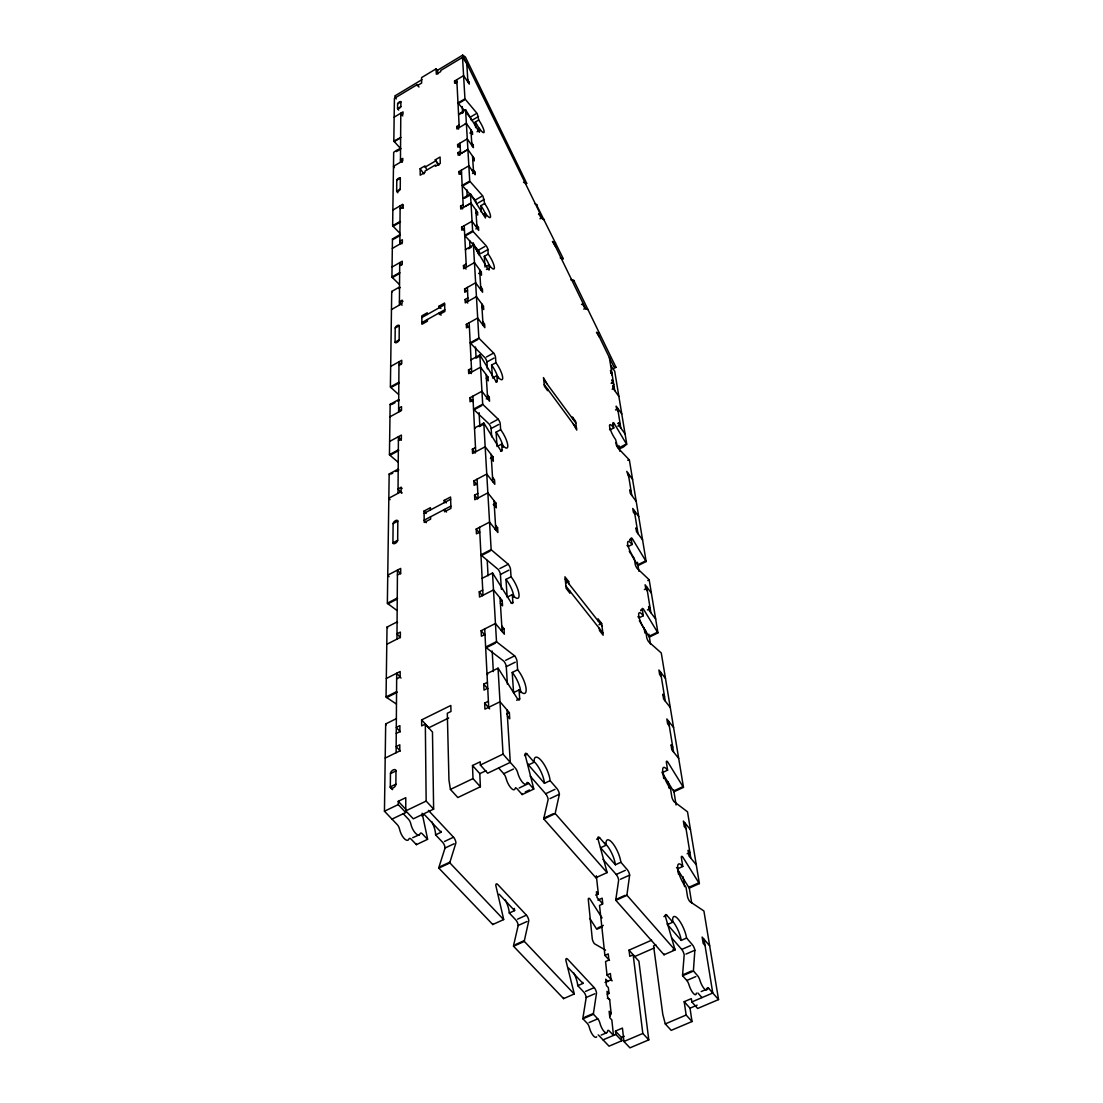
<?xml version="1.0" encoding="UTF-8"?>
<svg xmlns="http://www.w3.org/2000/svg" width="1103" height="1103" viewBox="0 0 1103 1103"><rect width="100%" height="100%" fill="white"/><g stroke="black" fill="none" stroke-linecap="round" stroke-linejoin="round"><path stroke-width="1.5" d="M405.739 812.511L405.78 797.676L398.252 801.316L398.238 804.597L405.739 812.511L391.992 819.115M402.112 492.917L401.092 491.676L401.106 487.333L398.045 488.96L401.409 493.027M402.057 305.255L399.424 301.836L402.071 300.333L402.043 303.573L391.468 309.557M403.353 208.274L402.554 204.441L392.861 210.094M395.977 770.914L395.88 784.564C395.798 786.784 391.4 790.024 390.31 787.266L390.462 773.617A3.364 1.944 -43.8 0 1 393.233 769.908A3.364 1.944 -43.8 0 1 395.991 770.914L390.462 773.617M396.115 752.729L396.694 673.257L400.982 678.042M396.956 639.133L397.452 570.113L400.679 573.877M397.673 540.318L397.811 521.14A2.826 1.406 -39.6 0 0 395.467 520.685A2.826 1.406 -39.6 0 0 393.123 523.622L392.916 542.828A2.868 1.448 -40.5 0 0 395.26 543.338A2.868 1.448 -40.5 0 0 397.659 540.332L392.916 542.828M398.018 493.317L398.431 436.664L401.368 440.276M398.61 412.067L398.983 361.812L401.092 364.486M399.148 339.903L399.245 325.73A2.427 1.048 -37.4 0 0 397.218 325.619A2.427 1.048 -37.4 0 0 395.205 328.005L395.067 342.192L399.148 339.903A2.454 1.075 -38.2 0 1 397.066 342.357A2.454 1.075 -38.2 0 1 395.067 342.192M399.396 305.076L399.713 262.652L401.644 265.216M399.851 244.094L400.127 205.861L401.961 208.343M400.251 189.082L396.666 191.177A2.151 0.827 -37 0 0 398.431 191.136A2.151 0.827 -37 0 0 400.251 189.082L400.334 178.176A2.123 0.8 -36.3 0 0 398.555 178.259A2.123 0.8 -36.3 0 0 396.777 180.258L396.666 191.177L397.866 192.791M400.444 162.238L400.803 113.195L402.774 115.939M400.858 106.591L397.549 108.563A1.985 0.703 -36.2 0 0 399.203 108.37A1.985 0.703 -36.2 0 0 400.858 106.536L400.899 101.876A1.972 0.689 -36.2 0 0 399.258 102.027A1.972 0.689 -36.2 0 0 397.604 103.847L397.549 108.563L398.652 110.107M409.268 838.514L408.22 840.045A9.031 3.626 66 0 1 400.279 831.745L399.231 828.036A4.536 1.834 65.9 0 0 397.245 824.617L384.451 811.229L385.678 723.954L396.363 718.646M396.156 703.879L386.726 697.551A4.205 1.613 64.1 0 1 386.05 696.931L387.029 627.083L397.08 621.927A4.04 1.461 63.2 0 1 397.563 622.547M396.859 610.386L387.994 603.81A3.957 1.434 62.9 0 1 387.36 603.189L389.166 473.987L398.197 469.133A3.626 1.186 61.6 0 1 398.776 469.919L395.756 471.546M397.976 462.102L390.007 455.291A3.557 1.158 61.4 0 1 389.442 454.684L390.145 404.318L398.707 399.603M398.486 394.391L390.931 387.525A3.378 1.048 60.9 0 1 390.393 386.932L391.717 291.468L399.534 287.028A3.144 0.882 60.3 0 1 399.782 287.373M399.314 284.409L392.42 277.57A3.102 0.869 60.2 0 1 391.923 276.991L392.461 238.951L399.92 234.649A3.019 0.8 60 0 1 400.389 235.339M399.7 233.091L393.109 226.308A2.978 0.786 59.9 0 1 392.64 225.743L393.674 152.338C397.204 149.305 406.455 145.734 396.404 151.621M400.348 148.285L393.826 141.074L394.419 98.332L417.251 84.6L418.975 87.04M667.329 923.583A14.835 4.329 66.7 0 0 667.453 924.562L672.83 922.177A14.849 4.302 66.7 0 1 678.042 918.964A14.849 4.302 66.7 0 1 686.59 938.046L692.422 944.775A4.233 1.213 66.8 0 1 694.862 950.221L693.442 970.199A4.315 1.241 67.1 0 0 693.511 971.054L697.661 975.783A4.315 1.241 67.1 0 1 699.853 980.112A8.603 2.468 67.1 0 0 704.252 988.743A8.603 2.468 67.1 0 0 707.216 988.481A4.302 1.227 67.2 0 1 708.691 988.357L718.549 999.58L697.647 1008.473L691.829 1001.951L691.333 998.629L684.191 1001.689L686.149 1015.036L692.008 1021.543L671.189 1030.367L665.274 1023.915L662.793 1014.36L653.569 945.878L655.858 944.871M696.393 993.127A8.59 2.509 67.3 0 1 693.373 993.403A8.59 2.509 67.3 0 1 688.989 984.786A4.315 1.268 67.2 0 0 686.797 980.47L682.633 975.755A4.315 1.268 67.2 0 1 682.578 974.9L684.177 954.867A4.233 1.227 66.9 0 0 681.751 949.435L671.699 937.95M620.879 862.27L615.391 864.78L600.556 847.738L606.085 845.201A15.221 4.674 66 0 1 612.165 842.664A15.221 4.674 66 0 1 620.879 862.27L627.152 869.509A4.343 1.324 66.2 0 1 629.648 875.106L626.987 894.478A4.426 1.365 66.5 0 0 627.014 895.319L675.008 949.986L664.047 954.771L615.846 900.338A4.412 1.379 66.6 0 1 615.832 899.496L618.673 880.07A4.329 1.337 66.3 0 0 616.205 874.472L602.955 859.32M611.131 1013.395L609.132 1011.272L609.835 1017.821L611.834 1019.944L613.489 1035.414L609.242 1030.933A4.233 1.42 68.3 0 0 607.574 1031.153A8.466 2.854 68.2 0 1 604.21 1031.608A8.466 2.854 68.2 0 1 599.922 1023.088A4.247 1.448 68.2 0 0 597.771 1018.827L593.455 1014.277A4.247 1.448 68.1 0 1 593.442 1013.423L596.53 993.017A4.164 1.406 67.8 0 0 594.2 987.626L567.659 959.238A4.205 1.448 67.5 0 0 565.853 960.258L574.043 992.948A4.274 1.489 67.9 0 1 574.208 993.996L563.605 998.629L513.543 946.264A4.343 1.599 67.5 0 1 513.584 945.409L518.189 925.486A4.26 1.544 67.2 0 0 515.818 919.957L509.283 913.022A14.959 5.487 66.9 0 0 505.298 899.965M573.698 972.832A14.601 5.046 67.7 0 1 577.779 985.682L583.859 992.135A4.164 1.42 67.9 0 1 586.189 997.512L582.922 1017.972A4.233 1.461 68.2 0 0 582.922 1018.827L587.251 1023.363A4.247 1.461 68.3 0 1 589.402 1027.61A8.452 2.895 68.3 0 0 593.056 1035.4A8.452 2.895 68.3 0 0 596.695 1036.82M550.094 780.648L544.455 783.323L528.447 764.93L534.128 762.228A15.663 5.101 65.2 0 1 541.228 760.477A15.663 5.101 65.2 0 1 550.107 780.648L556.863 788.452A4.453 1.434 65.4 0 1 559.4 794.201L555.305 812.801A4.55 1.489 65.7 0 0 555.292 813.628L607.077 872.611L595.827 877.726L543.82 818.991A4.536 1.517 65.8 0 1 543.848 818.164L548.136 799.496A4.453 1.461 65.5 0 0 545.627 793.746L530.171 776.085M574.208 993.996L524.339 941.41A4.343 1.572 67.4 0 1 524.38 940.556L528.792 920.688A4.274 1.53 67.1 0 0 526.421 915.159L497.894 884.647A4.315 1.572 66.7 0 0 495.812 885.488L503.492 918.537A4.384 1.613 67.1 0 1 503.644 919.585L492.765 924.521L438.829 868.102A4.453 1.737 66.6 0 1 438.911 867.261L445.047 848.014A4.371 1.682 66.2 0 0 442.648 842.334L435.602 834.861A15.359 5.97 65.9 0 0 431.742 821.583M503.644 919.585L449.9 862.918A4.467 1.71 66.5 0 1 449.969 862.077L455.925 842.899A4.384 1.654 66.1 0 0 453.512 837.205L428.447 810.415M515.391 788.107L514.549 789.555A9.196 3.144 65.3 0 1 506.884 780.91L505.712 777.188A4.619 1.586 65.3 0 0 503.713 773.699L498.625 767.964M412.715 837.687L419.43 834.723L420.45 833.192A4.522 1.779 66.1 0 1 422.408 833.937L427.55 839.355L416.396 844.65L411.226 839.245A4.522 1.806 66.2 0 0 409.82 838.363M570.885 279.955L571.023 279.831A2.702 2.564 -68.9 0 1 571.492 279.486L573.808 280.424L615.97 367.313L612.992 368.912M573.202 280.879L573.339 280.755A2.73 2.578 -68.9 0 1 573.808 280.424M609.738 1016.414L611.172 1013.795L609.683 999.897L607.698 997.774L607.022 991.363L608.994 993.472L607.284 994.217M536.623 205.075L563.261 258.681L562.558 258.943M437.863 71.268L436.154 68.8L421.58 77.582L421.649 83.056L417.265 85.689L417.251 84.6M421.897 79.678L394.764 96.002L396.198 98.994M526.007 183.594L526.696 183.319L465.369 56.942L462.681 55.15L436.512 70.895L437.946 73.887M467.92 81.953L466.776 63.602L462.529 57.384L440.69 70.509L440.731 71.585L436.319 74.246L436.154 68.8M397.604 103.889L400.885 101.917M394.157 117.18L403.022 111.872L403.022 114.16L400.789 115.484M456.918 81.939L454.657 83.29L454.546 81.057L463.591 75.652L469.354 84.049L467.782 79.733L466.652 80.409M468.086 82.491L469.216 81.829M393.826 141.074L400.954 137.461M462.529 57.384L464.942 98.829L457.993 102.965L464.266 110.438M394.254 141.625L399.934 138.261M459.565 102.841L465.369 99.394L477.227 113.609L478.743 120.02A9.748 1.972 60.2 0 1 484.162 131.588A9.748 1.972 60.2 0 1 479.336 128.362L477.585 129.382M479.336 128.362L479.405 132.291L465.576 109.748L458.765 114.243M458.972 114.588L463.37 111.982M467.162 113.857L470.057 117.276L475.807 113.885M469.864 133.036L471.064 132.332L472.567 134.497L472.415 132.029L466.376 123.357L456.863 128.968L456.739 126.514L459.11 125.122M472.746 119.882L478.495 116.477M464.942 124.198L466.376 123.357M475.655 127.617L475.283 122.061L478.743 120.02M471.229 132.732L472.415 132.029M477.034 131.74L478.206 131.05M396.79 180.258L400.334 178.176M460.158 145.665L457.745 147.085L457.621 144.548L467.272 138.881L473.408 147.637L473.242 145.113L471.712 142.921M438.112 165.023L435.285 159.825L440.083 157.012L440.276 163.451L435.451 166.277L435.423 164.981L425 171.089L425.013 172.385L420.215 175.198L420.146 168.704L424.917 165.905L426.806 169.793M424.931 167.201L435.313 161.107M472.704 158.708L474.249 160.9L474.083 158.308L467.893 149.498L458.131 155.206L458.007 152.628L460.434 151.208M472.043 145.817L473.242 145.113M462.033 152.917L467.893 149.498L466.417 150.353M472.87 159.025L474.083 158.308M461.537 172.84L459.055 174.288L458.931 171.613L468.844 165.836L475.131 174.743L474.966 172.082L473.394 169.862L472.153 170.579M400.113 208.591L402.54 207.185M472.498 173.516L474.966 172.082M392.64 225.743L400.017 221.469A2.978 0.772 59.9 0 0 400.486 222.034M465.576 109.748L469.726 181.044L462.171 185.414L475.2 200.084L476.868 203.669M393.109 226.308L399.258 222.751M463.894 185.276L470.181 181.637L482.976 196.196L484.658 203.503A10.506 2.33 60.5 0 1 490.532 216.188A10.506 2.33 60.5 0 1 485.348 213.306L483.445 214.396M462.833 198.306L470.471 193.894A3.075 0.689 60.3 0 1 470.94 194.597L485.444 217.98L485.348 213.306M394.171 238.924L399.148 236.056M464.57 198.278L469.657 195.341M476.069 212.796L477.696 215.071L477.516 212.203L471.009 203.104L460.737 209.018L460.599 206.164L463.15 204.689M475.2 200.084L481.446 196.486M465.232 206.426L471.009 203.104M392.323 248.423L402.361 242.646L402.374 239.723L399.865 241.171L401.864 243.832M478.123 202.952L484.355 199.353M481.335 212.203L480.894 205.668L484.658 203.503M476.234 212.934L477.516 212.203M392.061 267.036L402.264 261.19L402.25 264.224L399.686 265.685M464.377 228.652L461.757 230.155L461.619 227.19L472.056 221.207L478.674 230.403L478.481 227.452L476.841 225.164L475.531 225.908M391.923 276.991L399.644 272.579A3.102 0.855 60.2 0 0 399.893 272.896M470.471 193.894L472.622 230.885L464.721 235.408A3.144 0.745 60.5 0 0 465.19 236.001L478.33 250.202A3.102 0.731 60.6 0 1 480.067 253.993M475.876 228.928L478.481 227.452M392.42 277.57L398.845 273.902M466.514 235.256L473.09 231.492L486.161 245.762A3.116 0.717 60.7 0 1 487.912 249.54L488.229 254.09A10.961 2.564 60.7 0 1 494.392 267.45A10.961 2.564 60.7 0 1 488.987 264.83L487.002 265.961M488.987 264.83L489.318 269.504A3.157 0.745 60.8 0 1 487.76 268.76L473.932 245.721A3.212 0.758 60.6 0 0 473.435 244.976L465.438 249.54A3.199 0.772 60.5 0 1 465.687 249.885M398.721 288.476L400.031 287.745M468.596 248.754L471.257 247.237M538.526 214.506L539.657 213.858L538.857 213.472L541.104 218.132L544.331 219.676L543.531 219.29M478.33 250.202L484.851 246.507M539.974 218.78L541.104 218.132M481.377 253.249L487.912 249.54M479.805 272.841L481.515 275.185L481.322 271.986L474.469 262.597L463.632 268.732L463.467 265.561L466.169 264.031M485.017 267.078L484.286 256.323L488.229 254.09M478.605 273.516L481.322 271.986M486.423 269.504L487.76 268.76M395.219 328.005L399.245 325.73M467.534 290.723L464.763 292.281L464.611 288.972L475.641 282.768L482.604 292.254L482.397 288.972L480.66 286.601M439.159 307.806L439.118 306.124L444.592 303.049L444.854 311.446L439.325 314.534L439.284 312.838L441.062 315.196M421.829 317.526L444.619 304.731M421.884 322.6L444.771 309.764M481.942 307.172L483.707 309.557L483.486 306.165L476.441 296.624L465.273 302.87L465.121 299.506L467.893 297.948M390.669 366.43L401.754 360.267L401.74 363.838L398.955 365.383M469.34 326.281L466.486 327.867L466.321 324.351L477.682 318.022L484.851 327.674L484.631 324.185L482.852 321.773M390.393 386.932L398.831 382.258A3.378 1.034 60.9 0 0 399.369 382.865M473.435 244.976L478.854 338.028L470.168 342.826A3.419 0.896 61.1 0 0 470.691 343.447L485.017 357.772A3.392 0.882 61.3 0 1 486.919 361.963L487.361 368.843M390.931 387.525L397.962 383.637M470.691 343.447L477.916 339.448M478.854 338.028A3.419 0.882 61.1 0 0 479.364 338.649L493.606 353.043A3.392 0.869 61.3 0 1 495.523 357.248L495.909 362.708A11.981 3.088 61.4 0 1 502.678 377.571A11.981 3.088 61.4 0 1 496.833 375.627L497.219 381.238A3.461 0.896 61.4 0 1 495.523 380.7L480.37 355.773A3.488 0.91 61.2 0 0 479.833 354.987L471.036 359.826A3.474 0.924 61.2 0 1 471.312 360.198M392.116 404.291L394.971 402.719M397.825 401.147L399.245 400.361M475.972 358.185L480.37 355.773M581.474 304.373L583.39 304.014L582.232 304.649M486.451 356.986L493.606 353.043M486.382 378.384L488.243 380.852L487.995 377.047L480.55 367.189L468.706 373.669L468.527 369.891L471.464 368.278M486.919 361.963L494.089 358.034M583.763 309.116L584.935 308.482L587.954 309.557M389.966 416.81L401.506 410.481L401.52 406.635L398.638 408.22L400.554 410.606M492.365 376.564L491.593 365.065L495.909 362.708M486.52 377.846L487.995 377.047M492.462 377.998L496.833 375.627M495.757 382.038L497.219 381.238M389.621 441.462L401.382 435.065L401.354 439.091L398.404 440.69M473.09 400.141L470.057 401.782L469.878 397.825L481.942 391.262L489.539 401.216L489.291 397.287L487.402 394.805M486.285 398.914L489.291 397.287M389.442 454.684L398.335 449.872A3.557 1.144 61.4 0 0 398.762 450.341M479.833 354.987L482.7 404.194L473.545 409.144A3.612 1.006 61.5 0 0 474.097 409.778L489.139 424.062A3.571 0.979 61.7 0 1 491.152 428.529L491.69 436.885M390.007 455.291L397.425 451.279M474.097 409.778L481.721 405.656M482.7 404.194A3.612 0.979 61.5 0 0 483.238 404.829L498.198 419.195A3.571 0.965 61.7 0 1 500.224 423.662L500.652 429.715A12.616 3.433 61.9 0 1 507.794 445.529A12.616 3.433 61.9 0 1 501.672 444.068L502.113 450.327A3.64 1.006 62 0 1 500.335 449.927L484.355 423.869A3.667 1.02 61.7 0 0 483.79 423.056L474.511 428.061A3.667 1.034 61.7 0 1 474.786 428.447M391.248 473.973L392.751 473.159M479.198 426.654L484.355 423.869M490.642 423.249L498.198 419.195M491.152 428.529L498.708 424.476M497.053 446.536L496.088 432.155L500.652 429.715M610.607 373.131L611.793 372.497L610.414 370.567L612.275 375.461M491.373 458.696L493.358 461.233L493.082 456.918L485.168 446.756L472.567 453.498L472.36 449.224L475.49 447.542M401.092 491.676L388.835 498.225L390.062 499.7M611.489 382.658L613.282 381.707L611.917 379.777L613.778 384.726M611.2 383.43L612.399 382.782M498.211 445.915L501.672 444.068M613.034 388.146L614.233 387.511L612.854 385.567L613.337 388.614L618.866 396.377M612.137 389.249L613.337 388.614M500.569 451.141L502.113 450.327M490.38 458.352L493.082 456.918M393.123 523.622L397.811 521.14M477.323 483.638L474.111 485.348L473.89 480.867L486.754 474.042L494.82 484.3L494.544 479.846L492.531 477.296M430.556 516.811L430.597 519.113L424.214 522.477L424.076 511.034L430.418 507.683L430.446 509.958M444.261 502.651L444.192 500.39L450.575 497.012L450.934 508.4L444.495 511.792L444.44 509.489L446.494 512.026M615.474 409.958L616.701 409.31L616.191 406.166L621.775 413.983M424.076 513.322L450.617 499.287M450.837 506.125L424.159 520.189L426.241 522.698M494.268 505.229L496.322 507.794L496.019 503.189L487.857 492.862L474.8 499.742L474.58 495.164L477.833 493.441M612.923 424.062L614.164 423.414L626.421 443.971C624.036 447.804 616.784 451.706 615.874 442.758M617.652 423.497L618.88 422.849L620.3 424.82L617.832 426.116M614.164 423.414L612.992 422.587L613.764 427.95L610 429.922A10.217 2.275 62.3 0 0 609.545 429.329M493.234 504.65L496.019 503.189M618.935 447.873L625.167 444.619M479.791 532.115L476.455 533.852L476.22 529.054L489.553 522.105L497.894 532.515L497.591 527.744L495.509 525.152M397.425 574.994L400.679 573.298L400.692 568.417L387.76 575.159L389.056 576.676M494.751 529.219L497.591 527.744M627.731 460.241L629.386 460.089L646.151 561.537L637.989 565.632A3.144 0.758 63.2 0 1 637.548 564.957L631.743 555.361M387.36 603.189L397.245 598.088A3.957 1.406 62.9 0 0 397.563 598.433M483.79 423.056L491.152 549.584L480.949 554.85A3.998 1.241 62.8 0 0 481.556 555.498L498.17 569.424A3.971 1.213 63 0 1 500.431 574.484L501.369 589.374M387.994 603.81L396.225 599.563M481.556 555.498L490.049 551.114M499.852 568.555L508.262 564.253A3.971 1.186 63 0 1 510.524 569.313L511.061 576.8A14.077 4.247 63.2 0 1 519.03 594.738A14.077 4.247 63.2 0 1 512.316 594.586L507.173 597.192L505.974 579.392L511.061 576.8M482.135 578.33L492.517 573.009A4.109 1.268 63 0 1 493.138 573.877L510.91 602.335A4.067 1.241 63.3 0 0 512.867 602.348L512.316 594.586M500.431 574.484L508.841 570.168M500.376 603.176L502.554 605.823L502.21 600.542L493.496 589.926L479.515 597.054L479.254 591.815L482.728 590.036M386.795 644.304L400.348 637.396L400.375 632.088L396.983 633.811L400.361 637.644M500.472 601.425L502.21 600.542M629.813 539.381L631.192 538.691A3.157 0.745 63 0 1 632.433 538.829L645.71 560.862A3.144 0.745 63.2 0 0 646.151 561.537M629.703 540.208L631.068 539.519M511.13 603.217L512.867 602.348M631.192 538.691L632.102 544.51L627.993 546.592A11.154 2.689 63.1 0 0 627.014 545.378M565.991 582.908L568.679 581.557L564.943 576.8L566.184 588.437L569.948 593.193L569.699 590.85M386.312 678.497L400.168 671.506L400.141 677.104L396.653 678.855M484.989 634.432L481.404 636.238L481.142 630.709L495.454 623.498L504.361 634.197L504.002 628.71L501.796 626.049M501.052 630.199L504.002 628.71M638.899 564.281L645.71 560.862M386.05 696.931L396.57 691.664A4.219 1.586 64 0 0 397.232 692.284M492.517 573.009L496.502 641.615L485.637 647.061A4.288 1.406 63.7 0 0 486.271 647.709L503.878 661.193A4.233 1.365 64 0 1 506.277 666.639L507.394 684.15M386.726 697.551L395.481 693.167M486.271 647.709L495.33 643.173M647.806 580.578L649.184 579.888A3.199 0.758 63.4 0 0 648.757 579.378L637.107 568.348A3.212 0.772 63.2 0 1 635.204 564.253L634.266 558.27A11.168 2.675 63.1 0 1 627.69 544.082A11.168 2.675 63.1 0 1 632.102 544.51M644.359 589.553L645.765 588.85L645.103 584.769L651.363 593.056M505.67 660.311L514.632 655.858A4.247 1.337 63.9 0 1 517.031 661.304L517.624 669.783A15.042 4.798 64.2 0 1 526.131 689.085A15.042 4.798 64.2 0 1 519.058 689.926L513.571 692.615A15.028 4.839 64.2 0 0 514.274 693.415M519.058 689.926L519.678 698.723A4.357 1.406 64.3 0 1 517.624 699.012L498.708 669.094A4.384 1.434 64 0 0 498.046 668.184L486.988 673.685A4.384 1.461 64.1 0 1 487.65 674.567M506.277 666.639L515.239 662.2M598.984 624.753L601.645 623.429L598.033 618.852L598.336 621.182M487.719 688.258L484.01 690.092L483.721 684.163L487.429 682.33M513.571 692.615L512.219 672.458L517.624 669.783M640.857 610.014L642.291 609.297A3.323 0.827 63.6 0 1 643.573 609.283L657.471 632.184A3.309 0.813 63.8 0 0 657.953 632.874L649.364 637.079A3.309 0.827 63.8 0 1 648.895 636.39L639.34 620.686M640.705 610.704L642.139 610M425.331 724.106L426.158 801.081L405.766 810.87L413.294 818.826L433.631 809.106L432.473 732.034L425.331 724.106L421.677 725.898L421.636 719.887L450.824 705.465L450.989 711.463L447.308 713.269L448.962 780.166L450.424 789.431L457.842 797.538L480.37 786.77L479.805 773.658L472.498 765.51L480.219 761.787L480.37 765.041L487.664 773.217L510.289 762.366L507.022 709.946M396.253 733.426L399.865 731.634L399.893 725.636L396.308 727.415L400.389 731.882M647.378 609.931L650.205 608.539L648.619 606.457L649.295 610.648L655.651 618.99M642.291 609.297L643.311 615.722L638.982 617.845A11.761 2.964 63.7 0 0 637.961 616.632M448.687 717.984L428.75 727.787L421.636 719.887M507.394 716.054L509.738 718.77L509.352 712.648L500.004 701.77L484.934 709.16L484.644 703.08L488.381 701.246M385.195 758.078L399.769 750.936L399.796 744.787L396.156 746.579L400.292 751.06M516.618 700.212L519.678 698.723M650.315 635.686L657.471 632.184M506.663 713.958L509.352 712.648M395.88 784.164L390.31 786.866L392.544 789.224M384.451 811.229L398.238 804.597M480.37 765.041L503.037 754.121L498.046 668.184M479.805 773.658L485.968 770.707M450.424 789.431L473.008 778.594L472.498 765.51M524.49 755.527L527.193 754.231L534.128 762.228M503.713 773.699L513.405 769.053M421.718 815.93L424.462 814.621L441.048 832.282L435.602 834.861M519.127 788.025L528.778 783.433L533.742 789.086L522.188 794.56L517.197 788.935A4.591 1.572 65.5 0 0 515.873 787.983M525.318 791.954L529.454 789.996M444.454 841.479L453.512 837.205M545.627 793.746L554.988 789.334M445.047 848.014L454.105 843.754M550.011 798.613L559.4 794.201M440.745 866.393L449.969 862.077M543.848 818.164L553.389 813.697M438.829 868.102L449.9 862.918M543.82 818.991L555.292 813.628M663.758 778.539L662.82 772.39L667.605 770.156L666.377 762.352A3.709 0.993 65 0 1 667.729 761.939L682.964 786.646A3.695 0.979 65.1 0 0 683.474 787.377L673.974 791.761A3.681 0.993 65.2 0 1 673.464 791.044L662.048 772.569M675.05 790.313L682.964 786.646M596.585 839.218L599.66 837.797L606.085 845.201M509.283 913.022L514.591 910.609A14.973 5.446 66.9 0 0 514.343 908.431M517.583 919.157L526.421 915.159M616.205 874.472L625.332 870.336M518.189 925.486L527.027 921.488M620.506 879.243L629.648 875.106M595.62 895.085L598.309 893.871L596.365 875.796M687.155 853.777L689.913 852.522L688.107 850.344L689.03 856.052L696.269 864.738M597.854 900.103L602.155 898.159L602.789 903.95L599.536 905.411L604.899 955.377L609.532 960.437M676.525 867.537A14.049 3.957 66.1 0 1 677.683 868.764L682.771 866.489L681.392 857.748A3.957 1.089 65.9 0 1 682.785 857.059L698.833 882.841A3.943 1.075 66.1 0 0 699.385 883.586L689.306 888.08A3.943 1.103 66.1 0 1 688.768 887.336L677.532 869.343M515.377 944.595L524.38 940.556M615.832 899.496L625.125 895.319M513.543 946.264L524.339 941.41M615.846 900.338L627.014 895.319M597.936 927.83L603.369 925.403M690.437 886.591L698.833 882.841M602.293 926.851L596.861 929.264A3.888 1.268 67 0 1 596.309 928.547L589.857 918.496M663.868 916.634L666.874 915.311L672.83 922.177M604.899 955.377L608.249 953.916L608.911 960.065L605.561 961.54L607.008 975.011L611.682 980.071M598.198 1034.945A4.233 1.448 68.4 0 1 598.777 1035.414L609.063 1046.182L621.816 1040.749L615.819 1034.421L615.46 1031.084L622.437 1028.093L623.94 1041.494L629.951 1047.85L648.785 1039.867L638.913 961.209L633.163 954.826L629.785 956.315L629.027 950.138L651.625 940.197M654.313 947.946L634.776 956.508L629.027 950.138M577.779 985.682L582.949 983.421A14.601 5.019 67.7 0 0 582.825 982.373M667.453 924.562L681.24 940.39L686.59 938.046M607.008 975.011L610.386 973.535L611.076 979.822L612.055 980.884M672.954 949.738L674.788 948.938L665.33 916.207A4.274 1.255 66.6 0 1 666.874 915.311M605.064 982.456L611.076 979.822M585.583 991.39L594.2 987.626M681.751 949.435L690.643 945.547M586.189 997.512L594.807 993.762M685.956 954.095L694.862 950.221M584.673 1017.214L593.442 1013.423M682.578 974.9L691.636 970.985M582.922 1018.827L593.455 1014.277M682.633 975.755L693.511 971.054M589.002 1022.605L597.771 1018.827M686.797 980.47L695.855 976.569M701.191 991.569L708.691 988.357M601.176 1035.097L606.429 1032.835M603.038 1039.867L615.819 1034.421M691.829 1001.951L712.772 993.003L704.031 939.26M615.46 1031.084L621.444 1037.413L624.229 1036.227M684.191 1001.689L690.023 1008.183L697.137 1005.15M623.94 1041.494L642.815 1033.47L648.785 1039.867M665.274 1023.915L686.149 1015.036M523.525 182.298L526.696 183.319M560.2 257.937L563.261 258.681M615.97 367.313L613.806 366.734L597.219 332.513M599.522 337.284L596.475 332.279L599.439 333.23M555.512 246.534L552.438 241.488L555.622 242.922M542.731 218.904L462.681 55.15M537.092 204.744L534.638 203.517M605.533 950.124L594.517 943.782A4.012 1.324 67.1 0 1 592.242 938.584L588.313 899.731A3.902 1.268 66.7 0 1 589.926 898.945L602.059 917.903M514.632 655.858L497.136 642.263A4.288 1.379 63.7 0 1 496.502 641.615M508.262 564.253L491.759 550.232A4.012 1.213 62.8 0 1 491.152 549.584M629 459.593L617.832 447.873L615.584 439.546A10.217 2.247 62.3 0 1 609.587 426.709A10.217 2.247 62.3 0 1 613.764 427.95M403.229 813.711L408.468 819.239A4.55 1.806 65.9 0 1 410.468 822.673L411.516 826.381A9.058 3.571 65.9 0 0 419.43 834.723M398.252 801.316L405.739 809.23M390.31 787.266L392.544 789.624M499.204 894.23L514.591 910.609M568.638 968.158L582.949 983.421M426.158 801.081L433.631 809.106M607.96 981.601L605.726 979.188L606.402 985.517L608.36 987.64L608.994 993.472M473.008 778.594L480.37 786.77M602.403 903.509L597.04 897.511L596.433 891.762L598.309 893.871M697.882 992.99L701.991 997.608M503.037 754.121L515.335 768.129A4.633 1.572 65.2 0 1 517.348 771.631L518.52 775.354A9.21 3.088 65.3 0 0 526.172 784.04L526.986 782.592A4.605 1.544 65.4 0 1 528.778 783.433M484.644 703.08L489.663 708.884M705.051 945.547L703.162 943.355L702.142 937.067L709.656 945.822M483.721 684.163L487.691 688.782M481.142 630.709L484.975 635.273M479.254 591.815L482.535 595.772M686.038 828.725L684.246 826.547L683.364 821.046L690.478 829.704M424.076 511.034L426.144 513.543M401.106 487.333L402.126 488.56M444.192 500.39L446.246 502.927M476.22 529.054L479.364 532.942M672.733 746.965L671.01 744.815L671.824 749.833L678.69 758.409M474.58 495.164L477.654 499.011M669.314 725.953L667.618 723.816L666.832 718.949L673.575 727.47M473.89 480.867L476.923 484.686M565.191 579.116L601.948 625.773M565.936 586.093L602.858 632.832M664.502 696.407L662.834 694.283L663.592 698.999L670.279 707.492M472.36 449.224L475.324 453.016M661.29 676.677L659.635 674.553L658.905 669.99L665.481 678.442M469.878 397.825L472.732 401.547M402.071 300.333L402.94 301.477M468.527 369.891L471.326 373.572M645.765 588.85L647.337 590.932M439.118 306.124L440.883 308.468M466.321 324.351L468.113 326.75M637.41 529.95L635.893 527.91L636.5 531.674L642.566 539.836M465.121 299.506L467.769 303.077M402.554 204.441L403.367 205.53M464.611 288.972L466.348 291.344M638.72 516.549L632.75 508.455L633.343 512.109L634.845 514.15M543.655 379.308L575.835 423.042M544.22 384.506L576.511 428.322M394.405 167.628L393.468 166.36L402.774 160.859L402.788 158.363L400.472 159.728L402.319 162.265M631.206 491.828L629.73 489.815L630.309 493.386L636.224 501.451M463.467 265.561L466.045 269.063M628.779 476.868L626.752 471.395L632.584 479.391M461.619 227.19L463.605 229.934M420.146 168.704L423.883 173.888M625.07 433.948L619.403 426.075L618.88 422.849M460.599 206.164L462.557 208.881M616.701 409.31L618.094 411.267M435.285 159.825L439.008 165.036M458.931 171.613L460.82 174.274M458.007 152.628L459.868 155.261M457.621 144.548L459.468 147.168M610.635 365.41L614.702 371.173L626.835 444.606M456.739 126.514L458.558 129.106M454.546 81.057L456.284 83.58M466.845 63.877L468.265 66.649M470.057 117.276L471.588 120.558M629.248 551.238L630.916 553.982M553.237 241.847L585.693 308.757M582.632 303.739L584.935 308.482M473.09 242.688L478.895 254.848M422.132 813.214L427.44 838.308A4.495 1.765 66.1 0 1 427.55 839.355M649.184 579.888L657.953 632.874M683.474 787.377L661.29 653.1A3.378 0.841 64 0 0 660.849 652.604L648.729 641.849A3.392 0.855 63.8 0 1 646.73 637.506L645.696 630.902A11.761 2.937 63.7 0 1 638.761 615.846A11.761 2.937 63.7 0 1 643.311 615.722M699.385 883.586L687.541 811.987A3.778 1.006 65.4 0 0 687.059 811.477L674.002 801.605A3.792 1.02 65.3 0 1 671.782 796.711L670.514 788.659A13.139 3.53 65.1 0 1 662.82 771.714A13.139 3.53 65.1 0 1 667.605 770.156M718.549 999.58L703.935 911.147A4.04 1.117 66.4 0 0 703.424 910.651L689.816 901.523A4.067 1.144 66.3 0 1 687.459 896.27L686.025 887.226A14.063 3.916 66.1 0 1 677.849 869.081A14.063 3.916 66.1 0 1 682.771 866.489M609.352 357.537L614.729 390.559M617.583 408.124L620.824 428.047M628.214 473.394L631.785 495.399M634.239 510.482L638.03 533.728M646.675 586.851L650.894 612.744M660.545 672.099L665.274 701.122M668.515 721.086L673.547 751.984M685.142 823.21L690.836 858.231M618.866 445.46L619.789 451.21M637.465 562.282L638.885 571.257M648.909 634.17L650.522 644.317M673.671 789.803L676.084 804.997M689.058 886.536L691.691 903.095M644.097 627.924L644.883 632.998M668.17 781.682L669.231 788.438M683.06 876.733L684.605 886.66M677.683 868.764L678.524 874.265M690.023 1008.183L692.008 1021.543M601.645 623.429L603.162 635.204L599.522 630.613L599.232 628.241M572.664 418.74L572.443 416.989L575.601 421.291L576.731 430.101L573.326 424.007M633.163 954.826L642.815 1033.47M621.444 1037.413L621.816 1040.749M546.923 383.747L543.476 377.584L544.413 386.243L547.695 390.696L547.502 388.945M568.679 581.557L568.927 583.859M470.912 129.864L471.877 145.458M472.539 156.116L473.559 172.523M475.889 209.928L477.02 228.1M479.612 269.656L480.867 289.896M481.735 303.794L483.073 325.261M486.147 374.579L487.65 398.734M491.111 454.395L492.807 481.749M493.992 500.61L495.812 529.923M500.045 597.895L502.141 631.536M462.267 106.577L462.64 113.251M466.831 189.619L467.203 196.348M469.644 240.619L470.016 247.375M475.49 346.99L476.041 357.096M479.102 412.687L479.846 426.268M487.223 560.407L488.064 575.766M492.2 651.018L493.331 671.575M456.807 79.706L459.234 127.562M460.034 143.128L460.571 153.772M461.399 170.165L463.301 207.543M464.225 225.701L466.335 267.202M467.355 287.428L468.058 301.312M469.161 322.765L471.657 372.056M472.884 396.184L475.71 451.816M477.103 479.157L478.054 498.018M479.543 527.317L483.004 595.275M484.713 628.903L488.698 707.313M427.302 314.452L427.275 312.783L421.829 315.844L421.925 324.282L427.412 321.207L427.385 319.512M607.326 998.436A3.019 2.151 -47.7 0 1 609.683 999.897M392.461 238.951A3.019 0.813 60 0 1 392.93 239.641M391.717 291.468A3.144 0.896 60.3 0 1 392.103 291.992M563.44 997.581A4.274 1.503 68 0 1 563.605 998.629M492.683 923.749A4.384 1.641 67.2 0 1 492.765 924.521M440.993 831.248A15.373 5.929 65.9 0 1 441.048 832.282M416.286 843.588A4.481 1.779 66.2 0 1 416.396 844.65M389.166 473.987A3.612 1.2 61.6 0 1 389.745 474.773M390.145 404.318A3.433 1.075 61 0 1 390.683 405.077M385.678 723.954A4.302 1.682 64.5 0 1 386.353 724.823M387.029 627.083A4.04 1.489 63.3 0 1 387.663 627.91M473.09 231.492A3.157 0.731 60.5 0 1 472.622 230.885M475.283 122.061A9.734 1.985 60.1 0 1 479.97 130.857M480.894 205.668A10.492 2.358 60.5 0 1 485.665 214.368M485.982 215.195A10.492 2.358 60.5 0 1 486.244 215.967M484.286 256.31A10.961 2.592 60.7 0 1 489.897 267.105M505.974 579.392A14.063 4.288 63.2 0 1 513.929 597.261M512.219 672.458A15.028 4.839 64.2 0 1 520.726 692.56M662.269 771.742A13.126 3.571 65.1 0 1 662.82 772.39M674.788 948.938A4.343 1.282 66.9 0 1 675.008 949.986M663.827 953.723A4.343 1.31 67 0 1 664.047 954.771M599.66 837.797A4.384 1.365 65.9 0 0 597.867 838.501L606.884 871.563A4.453 1.406 66.2 0 1 607.077 872.611M595.634 876.678A4.453 1.42 66.3 0 1 595.827 877.726M527.193 754.231A4.509 1.489 65 0 0 525.097 754.7L533.576 788.052A4.591 1.53 65.4 0 1 533.742 789.086M522.022 793.512A4.577 1.558 65.4 0 1 522.188 794.56M528.447 764.93A15.649 5.143 65.2 0 1 528.406 763.979M533.48 761.084A15.649 5.143 65.2 0 1 544.455 783.323M604.747 843.285A15.208 4.715 66.1 0 1 615.391 864.78M672.113 920.674A14.835 4.329 66.7 0 1 681.24 940.39M491.593 365.065A11.968 3.116 61.4 0 1 498.156 378.577M496.088 432.155A12.616 3.474 61.9 0 1 503.147 447.239"/></g></svg>
